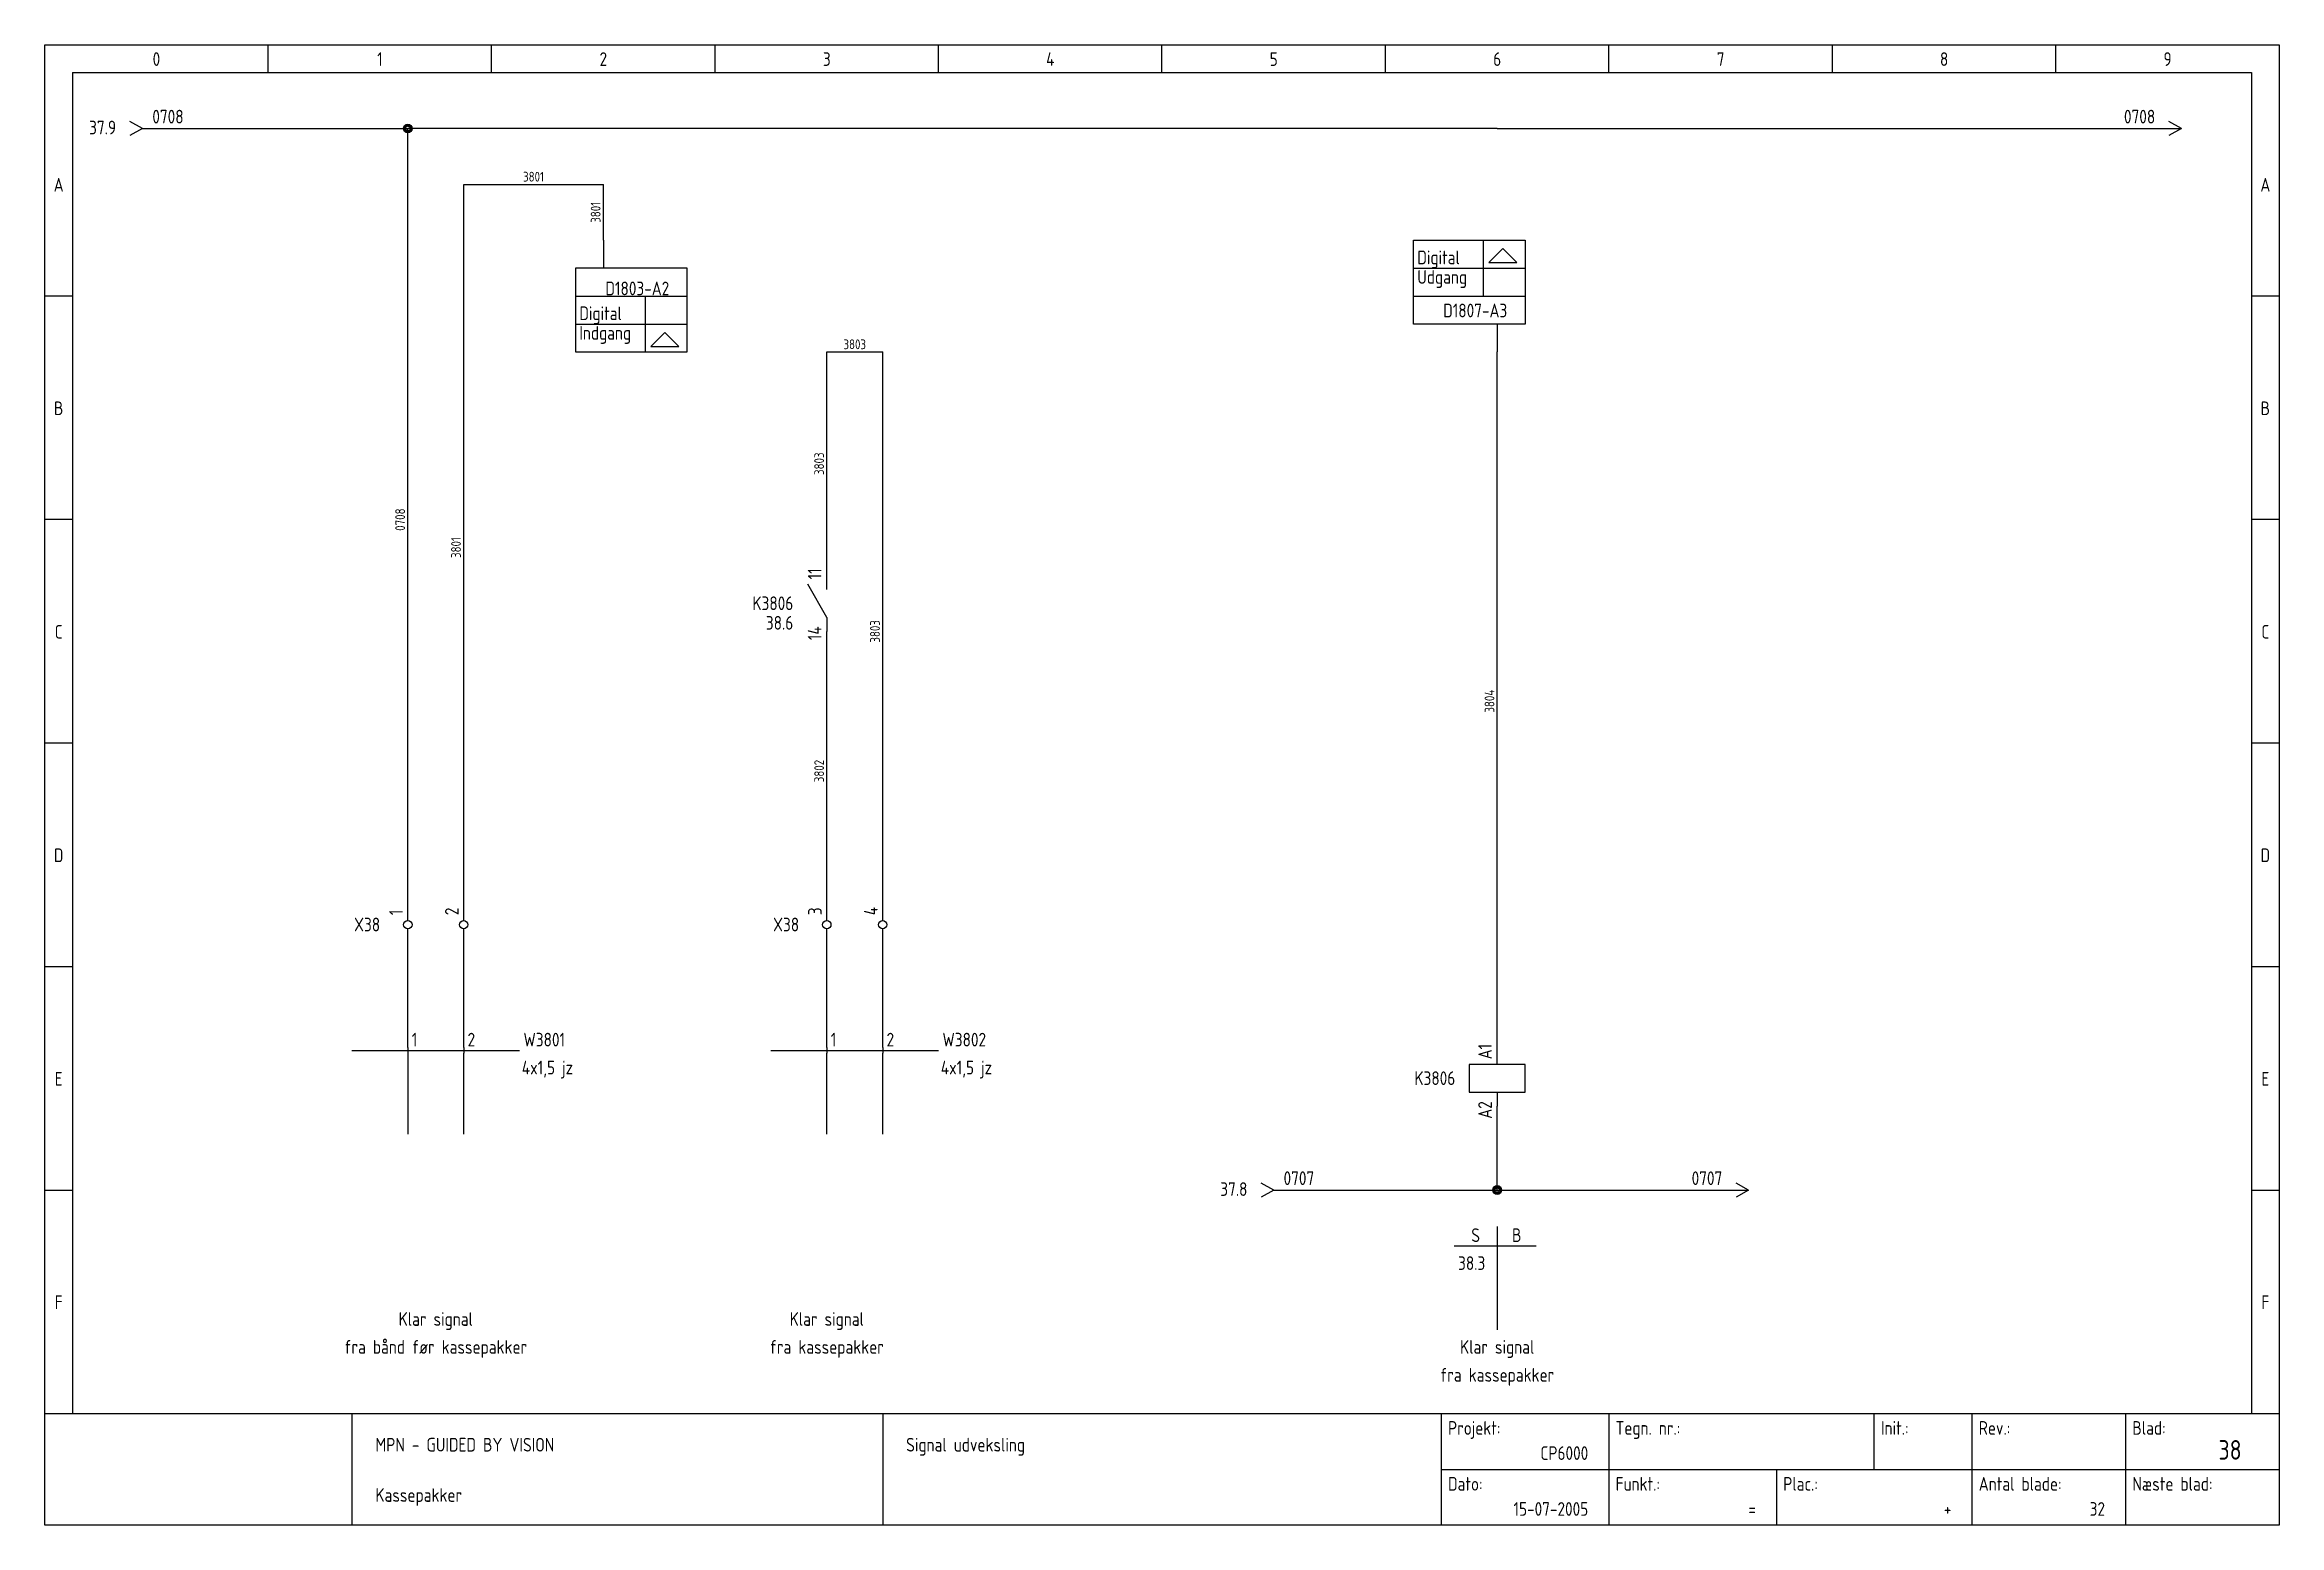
# Model space of a CAD drawing. Extents: x 10 to 410, y 10 to 275.
import ezdxf
from ezdxf.enums import TextEntityAlignment as Align

# ---------------------------------------------------------------- set-up
doc = ezdxf.new("R2010")
doc.units = 0
doc.linetypes.add('CADDY_SOLID', pattern=[0])
doc.layers.get('0').update_dxf_attribs({"linetype": 'CONTINUOUS'})
doc.layers.add('2', color=7, linetype='CONTINUOUS')
doc.styles.add('CADDY_VECTORFONT1P', font='isocp___.ttf', dxfattribs={"width": 0.9})

# ---------------------------------------------------------------- blocks, each defined once
blk = doc.blocks.new('BLK1')
at = {"linetype": 'CADDY_SOLID'}
for p, q in [((10, 10), (10, 275)), ((10, 275), (410, 275)), ((50, 270), (50, 275)), ((90, 270), (90, 275)), ((130, 270), (130, 275)), ((170, 270), (170, 275)), ((210, 270), (210, 275)), ((250, 270), (250, 275)), ((290, 270), (290, 275)), ((330, 270), (330, 275)), ((370, 270), (370, 275)), ((410, 275), (410, 10)), ((15, 270), (15, 30)), ((15, 270), (405, 270)), ((405, 270), (405, 30)), ((15, 230), (10, 230)), ((410, 230), (405, 230)), ((15, 190), (10, 190)), ((410, 190), (405, 190)), ((15, 150), (10, 150)), ((410, 150), (405, 150)), ((10, 110), (15, 110)), ((405, 110), (410, 110)), ((10, 70), (15, 70)), ((405, 70), (410, 70)), ((10, 30), (410, 30)), ((10, 30), (15, 30)), ((65, 30), (65, 10)), ((160, 30), (160, 10)), ((260, 30), (260, 10)), ((290, 30), (290, 10)), ((337.5, 20), (337.5, 30)), ((355, 20), (355, 30)), ((382.5, 20), (382.5, 30)), ((405, 30), (410, 30)), ((260, 20), (410, 20)), ((320, 20), (320, 10)), ((355, 10), (355, 20)), ((382.5, 10), (382.5, 20)), ((410, 10), (10, 10))]:
    blk.add_line(p, q, dxfattribs=at)
at = {"style": 'CADDY_VECTORFONT1P', "width": 0.9}
for s, p in [('0', (30, 271.2)), ('1', (70, 271.2)), ('2', (110, 271.2)), ('3', (150, 271.2)), ('4', (190, 271.2)), ('5', (230, 271.2)), ('6', (270, 271.2)), ('7', (310, 271.2)), ('8', (350, 271.2)), ('9', (390, 271.2)), ('A', (12.5, 248.7)), ('A', (407.5, 248.7)), ('B', (12.5, 208.7)), ('B', (407.5, 208.7)), ('C', (12.5, 168.7)), ('C', (407.5, 168.7)), ('D', (12.5, 128.7)), ('D', (407.5, 128.7)), ('E', (12.5, 88.7)), ('E', (407.5, 88.7)), ('F', (12.5, 48.7)), ('F', (407.5, 48.7))]:
    blk.add_text(s, height=2.45, dxfattribs=at).set_placement(p, align=Align.CENTER)
for s, p in [('Projekt:', (261.2, 26.2)), ('Tegn. nr.:', (291.2, 26.2)), ('Init.:', (338.7, 26.2)), ('Rev.:', (356.2, 26.2)), ('Blad:', (383.7, 26.2)), ('MPN - GUIDED BY VISION', (69.2, 23.2)), ('Signal udveksling', (164.2, 23.2)), ('Kassepakker', (69.2, 14.2)), ('Dato:', (261.2, 16.2)), ('Funkt.:', (291.2, 16.2)), ('Plac.:', (321.2, 16.2)), ('Antal blade:', (356.2, 16.2)), ('Næste blad:', (383.7, 16.2))]:
    blk.add_text(s, height=2.45, dxfattribs=at).set_placement(p)
for s, height, p in [('CP6000', 2.45, (286.3, 21.7)), ('38', 3.5, (403.25, 21.75)), ('15-07-2005', 2.45, (286.3, 11.7)), ('=', 2.45, (316.3, 11.7)), ('+', 2.45, (351.3, 11.7)), ('32', 2.45, (378.8, 11.7))]:
    blk.add_text(s, height=height, dxfattribs=at).set_placement(p, align=Align.RIGHT)
blk = doc.blocks.new('BLK2')
at = {"linetype": 'CADDY_SOLID'}
for q in [(25.25, 261.25), (25.25, 258.75)]:
    blk.add_line((27.5, 260), q, dxfattribs=at)
at = {"style": 'CADDY_VECTORFONT1P', "width": 0.9, "flags": 1}
for tag, p in [('$TAG140020', (29.27, 267.9)), ('$TAG140050', (29.27, 264.4))]:
    blk.add_attdef(tag, p, '', height=2.45, dxfattribs=at)
at = {"style": 'CADDY_VECTORFONT1P', "width": 0.9}
blk.add_attdef('$TAG160500', text='', height=2.45, dxfattribs=at).set_placement((22.78, 258.95), align=Align.RIGHT)
blk.add_attdef('$TAG160010', (29.27, 260.9), '', height=2.45, dxfattribs=at)
blk = doc.blocks.new('BLK3')
at = {"linetype": 'CADDY_SOLID'}
for q in [(390.25, 261.25), (390.25, 258.75)]:
    blk.add_line((392.5, 260), q, dxfattribs=at)
at = {"style": 'CADDY_VECTORFONT1P', "width": 0.9, "flags": 1}
for tag, p in [('$TAG140020', (387.79, 267.9)), ('$TAG140050', (387.79, 264.4))]:
    blk.add_attdef(tag, text='', height=2.45, dxfattribs=at).set_placement(p, align=Align.RIGHT)
at = {"style": 'CADDY_VECTORFONT1P', "width": 0.9}
blk.add_attdef('$TAG160010', text='', height=2.45, dxfattribs=at).set_placement((387.79, 260.9), align=Align.RIGHT)
blk.add_attdef('$TAG160500', (393.37, 258.95), '', height=2.45, dxfattribs=at)
blk = doc.blocks.new('BLK4')
at = {"linetype": 'CADDY_SOLID'}
for p, q in [((150, 177.5), (150, 180)), ((150, 172.5), (146.58, 178.42)), ((150, 172.5), (150, 170))]:
    blk.add_line(p, q, dxfattribs=at)
at = {"style": 'CADDY_VECTORFONT1P', "width": 0.9}
blk.add_attdef('$TAG175000_00', (149.05, 179.3), '', height=2.45, rotation=90, dxfattribs=at)
for tag, p in [('$TAG160010', (144, 173.8)), ('$TAG160500', (144, 170.3))]:
    blk.add_attdef(tag, text='', height=2.45, dxfattribs=at).set_placement(p, align=Align.RIGHT)
blk.add_attdef('$TAG175000_01', text='', height=2.45, rotation=90, dxfattribs=at).set_placement((149.05, 170.9), align=Align.RIGHT)
blk = doc.blocks.new('BLK5')
at = {"linetype": 'CADDY_SOLID'}
blk.add_line((75, 95.5), (75, 94.5), dxfattribs=at)
at = {"style": 'CADDY_VECTORFONT1P', "width": 0.9}
for tag, p in [('$TAG160210', (75.7, 95.7)), ('$TAG160010', (95.7, 95.7))]:
    blk.add_attdef(tag, p, '', height=2.45, dxfattribs=at)
at = {"style": 'CADDY_VECTORFONT1P', "width": 0.9, "flags": 1}
for tag, p in [('$TAG160220', (75.7, 90.7)), ('$TAG160030', (95.7, 90.7)), ('$TAG160230', (75.7, 85.7)), ('$TAG160200', (95.7, 85.7)), ('$TAG160040', (95.7, 80.7)), ('$TAG160101', (95.7, 75.7))]:
    blk.add_attdef(tag, p, '', height=2.45, dxfattribs=at)
blk = doc.blocks.new('BLK6')
at = {"linetype": 'CADDY_SOLID'}
blk.add_line((85, 95.5), (85, 94.5), dxfattribs=at)
at = {"style": 'CADDY_VECTORFONT1P', "width": 0.9}
for tag, p in [('$TAG160210', (85.7, 95.7)), ('$TAG160010', (95.7, 95.7)), ('$TAG160030', (95.7, 90.7)), ('$TAG160200', (95.7, 85.7))]:
    blk.add_attdef(tag, p, '', height=2.45, dxfattribs=at)
at = {"style": 'CADDY_VECTORFONT1P', "width": 0.9, "flags": 1}
for tag, p in [('$TAG160220', (85.7, 90.7)), ('$TAG160230', (85.7, 85.7)), ('$TAG160040', (95.7, 80.7)), ('$TAG160101', (95.7, 75.7))]:
    blk.add_attdef(tag, p, '', height=2.45, dxfattribs=at)
blk = doc.blocks.new('BLK7')
at = {"linetype": 'CADDY_SOLID'}
blk.add_line((150, 95.5), (150, 94.5), dxfattribs=at)
at = {"style": 'CADDY_VECTORFONT1P', "width": 0.9}
blk.add_attdef('$TAG160210', (150.7, 95.7), '', height=2.45, dxfattribs=at)
at = {"style": 'CADDY_VECTORFONT1P', "width": 0.9, "flags": 1}
for tag, p in [('$TAG160010', (170.7, 95.7)), ('$TAG160220', (150.7, 90.7)), ('$TAG160030', (170.7, 90.7)), ('$TAG160230', (150.7, 85.7)), ('$TAG160200', (170.7, 85.7)), ('$TAG160040', (170.7, 80.7)), ('$TAG160101', (170.7, 75.7))]:
    blk.add_attdef(tag, p, '', height=2.45, dxfattribs=at)
blk = doc.blocks.new('BLK8')
at = {"linetype": 'CADDY_SOLID'}
blk.add_line((160, 95.5), (160, 94.5), dxfattribs=at)
at = {"style": 'CADDY_VECTORFONT1P', "width": 0.9}
for tag, p in [('$TAG160210', (160.7, 95.7)), ('$TAG160010', (170.7, 95.7)), ('$TAG160030', (170.7, 90.7)), ('$TAG160200', (170.7, 85.7))]:
    blk.add_attdef(tag, p, '', height=2.45, dxfattribs=at)
at = {"style": 'CADDY_VECTORFONT1P', "width": 0.9, "flags": 1}
for tag, p in [('$TAG160220', (160.7, 90.7)), ('$TAG160230', (160.7, 85.7)), ('$TAG160040', (170.7, 80.7)), ('$TAG160101', (170.7, 75.7))]:
    blk.add_attdef(tag, p, '', height=2.45, dxfattribs=at)
blk = doc.blocks.new('BLK9')
at = {"linetype": 'CADDY_SOLID'}
for p, q in [((275, 92.5), (265, 92.5)), ((265, 92.5), (265, 87.5)), ((270, 92.5), (270, 95)), ((275, 87.5), (275, 92.5)), ((265, 87.5), (275, 87.5)), ((270, 87.5), (270, 85))]:
    blk.add_line(p, q, dxfattribs=at)
at = {"style": 'CADDY_VECTORFONT1P', "width": 0.9}
blk.add_attdef('$TAG175000_00', (269.05, 93.4), '', height=2.45, rotation=90, dxfattribs=at)
for tag, p in [('$TAG160010', (262.5, 88.8)), ('$TAG160030', (262.5, 85.3))]:
    blk.add_attdef(tag, text='', height=2.45, dxfattribs=at).set_placement(p, align=Align.RIGHT)
at = {"style": 'CADDY_VECTORFONT1P', "width": 0.9, "flags": 1}
blk.add_attdef('$TAG160040', text='', height=2.45, dxfattribs=at).set_placement((262.5, 81.8), align=Align.RIGHT)
at = {"style": 'CADDY_VECTORFONT1P', "width": 0.9}
blk.add_attdef('$TAG175000_01', text='', height=2.45, rotation=90, dxfattribs=at).set_placement((269.05, 85.9), align=Align.RIGHT)
blk = doc.blocks.new('BLK10')
at = {"linetype": 'CADDY_SOLID'}
for q in [(227.75, 71.25), (227.75, 68.75)]:
    blk.add_line((230, 70), q, dxfattribs=at)
at = {"style": 'CADDY_VECTORFONT1P', "width": 0.9, "flags": 1}
for tag, p in [('$TAG140020', (231.76, 77.9)), ('$TAG140050', (231.76, 74.4))]:
    blk.add_attdef(tag, p, '', height=2.45, dxfattribs=at)
at = {"style": 'CADDY_VECTORFONT1P', "width": 0.9}
blk.add_attdef('$TAG160010', (231.76, 70.9), '', height=2.45, dxfattribs=at)
blk.add_attdef('$TAG160500', text='', height=2.45, dxfattribs=at).set_placement((225.29, 68.95), align=Align.RIGHT)
blk = doc.blocks.new('BLK11')
at = {"linetype": 'CADDY_SOLID'}
for q in [(312.75, 71.25), (312.75, 68.75)]:
    blk.add_line((315, 70), q, dxfattribs=at)
at = {"style": 'CADDY_VECTORFONT1P', "width": 0.9, "flags": 1}
for tag, p in [('$TAG140020', (310.29, 77.9)), ('$TAG140050', (310.29, 74.4))]:
    blk.add_attdef(tag, text='', height=2.45, dxfattribs=at).set_placement(p, align=Align.RIGHT)
at = {"style": 'CADDY_VECTORFONT1P', "width": 0.9}
blk.add_attdef('$TAG160010', text='', height=2.45, dxfattribs=at).set_placement((310.29, 70.9), align=Align.RIGHT)
blk.add_attdef('$TAG160500', (315.87, 68.95), '', height=2.45, dxfattribs=at)
blk = doc.blocks.new('BLK13')
at = {"linetype": 'CADDY_SOLID'}
for p, q in [((125, 235), (105, 235)), ((105, 235), (105, 220)), ((125, 220), (125, 235)), ((105, 220), (125, 220))]:
    blk.add_line(p, q, dxfattribs=at)
blk = doc.blocks.new('BLK14')
at = {"linetype": 'CADDY_SOLID'}
blk.add_line((110, 240), (110, 235), dxfattribs=at)
blk = doc.blocks.new('BLK12')
at = {"linetype": 'CADDY_SOLID'}
for p, q in [((105, 230), (125, 230)), ((117.5, 230), (117.5, 220)), ((105, 225), (125, 225)), ((121, 223.5), (118.5, 221)), ((118.5, 221), (123.5, 221)), ((123.5, 221), (121, 223.5))]:
    blk.add_line(p, q, dxfattribs=at)
for name in ['BLK14', 'BLK13']:
    blk.add_blockref(name, (0, 0, 1))
at = {"style": 'CADDY_VECTORFONT1P', "width": 0.9}
for s, p in [('Digital', (105.7, 225.7)), ('Indgang', (105.7, 222.2))]:
    blk.add_text(s, height=2.45, dxfattribs=at).set_placement(p)
blk.add_attdef('$TAG175000_00', (109.05, 238.4), '', height=2.45, rotation=90, dxfattribs=at)
for tag, p in [('$TAG160030', (106.8, 234.7)), ('$TAG160040', (106.8, 231.2)), ('$TAG175100', (121.8, 230.15)), ('$TAG175110', (104.3, 224.15)), ('$TAG160500', (104.3, 217.65)), ('$TAG175120', (104.3, 221.15))]:
    blk.add_attdef(tag, text='', height=2.45, dxfattribs=at).set_placement(p, align=Align.RIGHT)
at = {"style": 'CADDY_VECTORFONT1P', "width": 0.9, "flags": 1}
blk.add_attdef('$TAG160010', text='', height=2.45, dxfattribs=at).set_placement((100.96, 229.52), align=Align.RIGHT)
blk = doc.blocks.new('BLK16')
at = {"linetype": 'CADDY_SOLID'}
for p, q in [((255, 240), (275, 240)), ((255, 225), (255, 240)), ((275, 240), (275, 225)), ((275, 225), (255, 225))]:
    blk.add_line(p, q, dxfattribs=at)
blk = doc.blocks.new('BLK15')
at = {"linetype": 'CADDY_SOLID'}
for p, q in [((267.5, 240), (267.5, 230)), ((271, 238.5), (268.5, 236)), ((268.5, 236), (273.5, 236)), ((273.5, 236), (271, 238.5)), ((255, 235), (275, 235)), ((255, 230), (275, 230)), ((270, 225), (270, 220))]:
    blk.add_line(p, q, dxfattribs=at)
blk.add_blockref('BLK16', (0, 0, 1))
at = {"style": 'CADDY_VECTORFONT1P', "width": 0.9}
for s, p in [('Digital', (255.7, 235.7)), ('Udgang', (255.7, 232.2))]:
    blk.add_text(s, height=2.45, dxfattribs=at).set_placement(p)
at = {"style": 'CADDY_VECTORFONT1P', "width": 0.9, "flags": 1}
blk.add_attdef('$TAG160010', text='', height=2.45, dxfattribs=at).set_placement((248.46, 230.55), align=Align.RIGHT)
at = {"style": 'CADDY_VECTORFONT1P', "width": 0.9}
for tag, p in [('$TAG175100', (271.8, 226.2)), ('$TAG175110', (251.8, 223.7)), ('$TAG175120', (251.8, 220.2)), ('$TAG160500', (248.46, 216.55))]:
    blk.add_attdef(tag, text='', height=2.45, dxfattribs=at).set_placement(p, align=Align.RIGHT)
blk.add_attdef('$TAG175000_00', text='', height=2.45, rotation=90, dxfattribs=at).set_placement((269.05, 220.9), align=Align.RIGHT)
blk = doc.blocks.new('BLK17')
at = {"linetype": 'CADDY_SOLID'}
for p, q in [((75, 118.25), (75, 120)), ((75, 115), (75, 116.75))]:
    blk.add_line(p, q, dxfattribs=at)
blk.add_circle((75, 117.5), 0.75, dxfattribs=at)
at = {"style": 'CADDY_VECTORFONT1P', "width": 0.9, "flags": 1}
blk.add_attdef('$TAG160410', (77.6, 119.2), '', height=2.45, rotation=90, dxfattribs=at)
at = {"layer": '2', "style": 'CADDY_VECTORFONT1P', "width": 0.9}
blk.add_attdef('$TAG160400', (74.1, 119.2), '', height=2.45, rotation=90, dxfattribs=at)
at = {"layer": '2', "style": 'CADDY_VECTORFONT1P', "width": 0.9, "flags": 1}
for tag, p in [('$TAG140020', (70.05, 123.3)), ('$TAG140050', (70.05, 119.8)), ('$TAG160030', (70.05, 112.8)), ('$TAG160040', (70.05, 107.8))]:
    blk.add_attdef(tag, text='', height=2.45, dxfattribs=at).set_placement(p, align=Align.RIGHT)
at = {"layer": '2', "style": 'CADDY_VECTORFONT1P', "width": 0.9}
blk.add_attdef('$TAG160010', text='', height=2.45, dxfattribs=at).set_placement((70.05, 116.3), align=Align.RIGHT)
blk = doc.blocks.new('BLK18')
at = {"linetype": 'CADDY_SOLID'}
for p, q in [((150, 118.25), (150, 120)), ((150, 115), (150, 116.75))]:
    blk.add_line(p, q, dxfattribs=at)
blk.add_circle((150, 117.5), 0.75, dxfattribs=at)
at = {"style": 'CADDY_VECTORFONT1P', "width": 0.9, "flags": 1}
blk.add_attdef('$TAG160410', (152.6, 119.2), '', height=2.45, rotation=90, dxfattribs=at)
at = {"layer": '2', "style": 'CADDY_VECTORFONT1P', "width": 0.9}
blk.add_attdef('$TAG160400', (149.1, 119.2), '', height=2.45, rotation=90, dxfattribs=at)
at = {"layer": '2', "style": 'CADDY_VECTORFONT1P', "width": 0.9, "flags": 1}
for tag, p in [('$TAG140020', (145.05, 123.3)), ('$TAG140050', (145.05, 119.8)), ('$TAG160030', (145.05, 112.8)), ('$TAG160040', (145.05, 107.8))]:
    blk.add_attdef(tag, text='', height=2.45, dxfattribs=at).set_placement(p, align=Align.RIGHT)
at = {"layer": '2', "style": 'CADDY_VECTORFONT1P', "width": 0.9}
blk.add_attdef('$TAG160010', text='', height=2.45, dxfattribs=at).set_placement((145.05, 116.3), align=Align.RIGHT)
blk = doc.blocks.new('BLK19')
at = {"linetype": 'CADDY_SOLID'}
for p, q in [((85, 118.25), (85, 120)), ((85, 115), (85, 116.75))]:
    blk.add_line(p, q, dxfattribs=at)
blk.add_circle((85, 117.5), 0.75, dxfattribs=at)
at = {"style": 'CADDY_VECTORFONT1P', "width": 0.9, "flags": 1}
blk.add_attdef('$TAG160410', (87.6, 119.2), '', height=2.45, rotation=90, dxfattribs=at)
at = {"layer": '2', "style": 'CADDY_VECTORFONT1P', "width": 0.9}
blk.add_attdef('$TAG160400', (84.1, 119.2), '', height=2.45, rotation=90, dxfattribs=at)
at = {"layer": '2', "style": 'CADDY_VECTORFONT1P', "width": 0.9, "flags": 1}
for tag, p in [('$TAG140020', (80.05, 123.3)), ('$TAG140050', (80.05, 119.8)), ('$TAG160010', (80.05, 116.3)), ('$TAG160030', (80.05, 112.8)), ('$TAG160040', (80.05, 107.8))]:
    blk.add_attdef(tag, text='', height=2.45, dxfattribs=at).set_placement(p, align=Align.RIGHT)
blk = doc.blocks.new('BLK20')
at = {"linetype": 'CADDY_SOLID'}
for p, q in [((160, 118.25), (160, 120)), ((160, 115), (160, 116.75))]:
    blk.add_line(p, q, dxfattribs=at)
blk.add_circle((160, 117.5), 0.75, dxfattribs=at)
at = {"style": 'CADDY_VECTORFONT1P', "width": 0.9, "flags": 1}
blk.add_attdef('$TAG160410', (162.6, 119.2), '', height=2.45, rotation=90, dxfattribs=at)
at = {"layer": '2', "style": 'CADDY_VECTORFONT1P', "width": 0.9}
blk.add_attdef('$TAG160400', (159.1, 119.2), '', height=2.45, rotation=90, dxfattribs=at)
at = {"layer": '2', "style": 'CADDY_VECTORFONT1P', "width": 0.9, "flags": 1}
for tag, p in [('$TAG140020', (155.05, 123.3)), ('$TAG140050', (155.05, 119.8)), ('$TAG160010', (155.05, 116.3)), ('$TAG160030', (155.05, 112.8)), ('$TAG160040', (155.05, 107.8))]:
    blk.add_attdef(tag, text='', height=2.45, dxfattribs=at).set_placement(p, align=Align.RIGHT)
blk = doc.blocks.new('BLK21')
at = {"linetype": 'CADDY_SOLID'}
for p, q in [((262.3, 60), (277, 60)), ((270, 63.5), (270, 45))]:
    blk.add_line(p, q, dxfattribs=at)
at = {"style": 'CADDY_VECTORFONT1P', "width": 0.9}
for s, p in [('S', (266.15, 60.7)), ('B', (273.5, 60.7))]:
    blk.add_text(s, height=2.45, dxfattribs=at).set_placement(p, align=Align.CENTER)
blk.add_text('38.3', height=2.45, dxfattribs=at).set_placement((263, 55.7))

msp = doc.modelspace()

# ---------------------------------------------------------------- linework, layer by layer
at = {"linetype": 'CADDY_SOLID'}
for p, q in [((27.5, 260), (75, 260)), ((270, 260), (75, 260)), ((75, 120), (75, 260)), ((75, 120), (75, 260)), ((270, 260), (392.5, 260)), ((85, 250), (110, 250)), ((85, 120), (85, 250)), ((85, 120), (85, 250)), ((110, 240), (110, 250)), ((150, 220), (160, 220)), ((150, 180), (150, 220)), ((160, 120), (160, 220)), ((160, 120), (160, 220)), ((270, 95), (270, 220)), ((150, 120), (150, 170)), ((150, 120), (150, 170)), ((75, 107.5), (75, 115)), ((75, 95.5), (75, 115)), ((85, 107.5), (85, 115)), ((85, 95.5), (85, 115)), ((150, 107.5), (150, 115)), ((150, 95.5), (150, 115)), ((160, 107.5), (160, 115)), ((160, 95.5), (160, 115)), ((65, 95), (95, 95)), ((75, 94.5), (75, 80)), ((85, 80), (85, 94.5)), ((140, 95), (170, 95)), ((150, 80), (150, 94.5)), ((160, 80), (160, 94.5)), ((270, 70), (270, 85)), ((230, 70), (270, 70)), ((270, 70), (315, 70))]:
    msp.add_line(p, q, dxfattribs=at)
for centre, radius in [((75, 260), 0.8), ((75, 260), 0.6), ((75, 260), 0.4), ((270, 70), 0.8), ((270, 70), 0.6), ((270, 70), 0.4)]:
    msp.add_circle(centre, radius)

# ---------------------------------------------------------------- block references
for name in ['BLK1', 'BLK21']:
    msp.add_blockref(name, (0, 0, 1))
ref = msp.add_blockref('BLK2', (0, 0, 1))
ref.add_attrib('$TAG160010', '0708', (29.27, 260.9), dxfattribs={"height": 2.45, "style": 'CADDY_VECTORFONT1P', "width": 0.9})
ref.add_attrib('$TAG160500', '37.9', dxfattribs={"height": 2.45, "style": 'CADDY_VECTORFONT1P', "width": 0.9}).set_placement((22.78, 258.95), align=Align.RIGHT)
ref = msp.add_blockref('BLK3', (0, 0, 1))
ref.add_attrib('$TAG160010', '0708', dxfattribs={"height": 2.45, "style": 'CADDY_VECTORFONT1P', "width": 0.9}).set_placement((387.79, 260.9), align=Align.RIGHT)
ref = msp.add_blockref('BLK12', (0, 0, 1))
ref.add_attrib('$TAG175100', 'D1803-A2', dxfattribs={"height": 2.45, "style": 'CADDY_VECTORFONT1P', "width": 0.9}).set_placement((121.8, 230.15), align=Align.RIGHT)
ref = msp.add_blockref('BLK15', (0, 0, 1))
ref.add_attrib('$TAG175100', 'D1807-A3', dxfattribs={"height": 2.45, "style": 'CADDY_VECTORFONT1P', "width": 0.9}).set_placement((271.8, 226.2), align=Align.RIGHT)
ref = msp.add_blockref('BLK4', (0, 0, 1))
ref.add_attrib('$TAG160010', 'K3806', dxfattribs={"height": 2.45, "style": 'CADDY_VECTORFONT1P', "width": 0.9}).set_placement((144, 173.8), align=Align.RIGHT)
ref.add_attrib('$TAG160500', '38.6', dxfattribs={"height": 2.45, "style": 'CADDY_VECTORFONT1P', "width": 0.9}).set_placement((144, 170.3), align=Align.RIGHT)
ref.add_attrib('$TAG175000_00', '11', (149.05, 179.3), dxfattribs={"height": 2.45, "rotation": 90, "style": 'CADDY_VECTORFONT1P', "width": 0.9})
ref.add_attrib('$TAG175000_01', '14', dxfattribs={"height": 2.45, "rotation": 90, "style": 'CADDY_VECTORFONT1P', "width": 0.9}).set_placement((149.05, 170.9), align=Align.RIGHT)
ref = msp.add_blockref('BLK17', (0, 0, 1))
ref.add_attrib('$TAG160010', 'X38', dxfattribs={"layer": '2', "height": 2.45, "style": 'CADDY_VECTORFONT1P', "width": 0.9}).set_placement((70.05, 116.3), align=Align.RIGHT)
ref.add_attrib('$TAG160400', '1', (74.1, 119.2), dxfattribs={"layer": '2', "height": 2.45, "rotation": 90, "style": 'CADDY_VECTORFONT1P', "width": 0.9})
ref = msp.add_blockref('BLK19', (0, 0, 1))
ref.add_attrib('$TAG160400', '2', (84.1, 119.2), dxfattribs={"layer": '2', "height": 2.45, "rotation": 90, "style": 'CADDY_VECTORFONT1P', "width": 0.9})
ref = msp.add_blockref('BLK18', (0, 0, 1))
ref.add_attrib('$TAG160010', 'X38', dxfattribs={"layer": '2', "height": 2.45, "style": 'CADDY_VECTORFONT1P', "width": 0.9}).set_placement((145.05, 116.3), align=Align.RIGHT)
ref.add_attrib('$TAG160400', '3', (149.1, 119.2), dxfattribs={"layer": '2', "height": 2.45, "rotation": 90, "style": 'CADDY_VECTORFONT1P', "width": 0.9})
ref = msp.add_blockref('BLK20', (0, 0, 1))
ref.add_attrib('$TAG160400', '4', (159.1, 119.2), dxfattribs={"layer": '2', "height": 2.45, "rotation": 90, "style": 'CADDY_VECTORFONT1P', "width": 0.9})
ref = msp.add_blockref('BLK5', (0, 0, 1))
ref.add_attrib('$TAG160010', 'W3801', (95.7, 95.7), dxfattribs={"height": 2.45, "style": 'CADDY_VECTORFONT1P', "width": 0.9})
ref.add_attrib('$TAG160210', '1', (75.7, 95.7), dxfattribs={"height": 2.45, "style": 'CADDY_VECTORFONT1P', "width": 0.9})
ref = msp.add_blockref('BLK6', (0, 0, 1))
ref.add_attrib('$TAG160010', 'W3801', (95.7, 95.7), dxfattribs={"height": 2.45, "style": 'CADDY_VECTORFONT1P', "width": 0.9})
ref.add_attrib('$TAG160210', '2', (85.7, 95.7), dxfattribs={"height": 2.45, "style": 'CADDY_VECTORFONT1P', "width": 0.9})
ref = msp.add_blockref('BLK7', (0, 0, 1))
ref.add_attrib('$TAG160210', '1', (150.7, 95.7), dxfattribs={"height": 2.45, "style": 'CADDY_VECTORFONT1P', "width": 0.9})
ref = msp.add_blockref('BLK8', (0, 0, 1))
ref.add_attrib('$TAG160010', 'W3802', (170.7, 95.7), dxfattribs={"height": 2.45, "style": 'CADDY_VECTORFONT1P', "width": 0.9})
ref.add_attrib('$TAG160210', '2', (160.7, 95.7), dxfattribs={"height": 2.45, "style": 'CADDY_VECTORFONT1P', "width": 0.9})
ref = msp.add_blockref('BLK9', (0, 0, 1))
ref.add_attrib('$TAG160010', 'K3806', dxfattribs={"height": 2.45, "style": 'CADDY_VECTORFONT1P', "width": 0.9}).set_placement((262.5, 88.8), align=Align.RIGHT)
ref.add_attrib('$TAG175000_00', 'A1', (269.05, 93.4), dxfattribs={"height": 2.45, "rotation": 90, "style": 'CADDY_VECTORFONT1P', "width": 0.9})
ref.add_attrib('$TAG175000_01', 'A2', dxfattribs={"height": 2.45, "rotation": 90, "style": 'CADDY_VECTORFONT1P', "width": 0.9}).set_placement((269.05, 85.9), align=Align.RIGHT)
ref = msp.add_blockref('BLK10', (0, 0, 1))
ref.add_attrib('$TAG160010', '0707', (231.76, 70.9), dxfattribs={"height": 2.45, "style": 'CADDY_VECTORFONT1P', "width": 0.9})
ref.add_attrib('$TAG160500', '37.8', dxfattribs={"height": 2.45, "style": 'CADDY_VECTORFONT1P', "width": 0.9}).set_placement((225.29, 68.95), align=Align.RIGHT)
ref = msp.add_blockref('BLK11', (0, 0, 1))
ref.add_attrib('$TAG160010', '0707', dxfattribs={"height": 2.45, "style": 'CADDY_VECTORFONT1P', "width": 0.9}).set_placement((310.29, 70.9), align=Align.RIGHT)

# ---------------------------------------------------------------- texts
at = {"style": 'CADDY_VECTORFONT1P', "width": 0.9}
for s, height, p in [('3801', 1.75, (97.5, 250.5)), ('3803', 1.75, (155, 220.5)), ('4x1,5 jz', 2.45, (100, 90.7)), ('4x1,5 jz', 2.45, (175, 90.7)), ('Klar signal', 2.45, (80, 45.7)), ('Klar signal', 2.45, (150, 45.7)), ('fra bånd før kassepakker', 2.45, (80, 40.7)), ('fra kassepakker', 2.45, (150, 40.7)), ('Klar signal', 2.45, (270, 40.7)), ('fra kassepakker', 2.45, (270, 35.7))]:
    msp.add_text(s, height=height, dxfattribs=at).set_placement(p, align=Align.CENTER)
for s, p in [('3801', (109.5, 245)), ('3803', (149.5, 200)), ('0708', (74.5, 190)), ('3801', (84.5, 185)), ('3803', (159.5, 170)), ('3804', (269.5, 157.5)), ('3802', (149.5, 145))]:
    msp.add_text(s, height=1.75, rotation=90, dxfattribs=at).set_placement(p, align=Align.CENTER)

doc.saveas('drawing.dxf')
